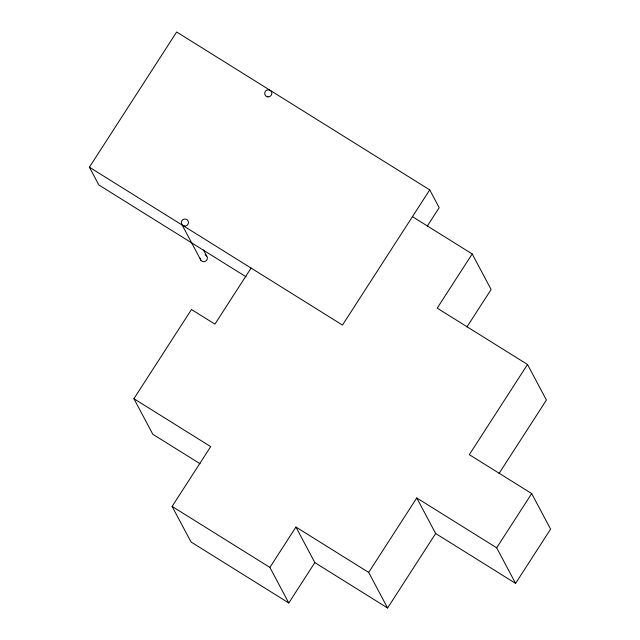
<?xml version="1.0" encoding="UTF-8"?>
<svg xmlns="http://www.w3.org/2000/svg" width="640" height="640" viewBox="0 0 640 640"><rect width="100%" height="100%" fill="white"/><g stroke="black" fill="none" stroke-linecap="round" stroke-linejoin="round"><path stroke-width="0.96" d="M246.128 276.856L98.856 184.984L89.4 167.2L176.656 32L429.728 189.88L439.184 207.664L427.264 226.136M200.08 463.752L152.824 434.272L133.912 398.712L191.48 309.504L214.92 324.128L251.096 268.072M288.8 602.976L269.888 567.416L295.944 527.048L314.848 562.616L288.8 602.976L191.016 541.976L172.112 506.416L210.704 446.616L133.912 398.712M429.728 189.88L342.48 325.08L89.4 167.2M412.448 216.664L472.2 253.936L437.216 308.152L527.512 364.48L546.424 400.048L499.008 473.52M466.888 327.032L491.112 289.504L472.2 253.936M416.76 497.96L435.664 533.52L387.6 608L368.688 572.432L416.76 497.96L496.68 547.816L515.584 583.376L550.6 529.128L531.688 493.568L469.32 454.656L527.512 364.48M496.68 547.816L531.688 493.568M435.664 533.52L515.584 583.376M295.944 527.048L368.688 572.432M314.848 562.616L387.6 608M172.112 506.416L269.888 567.416M203.496 250L206.728 256.072M181.952 224.616L200.856 260.176M205.048 254.8A3.584 3.52 -28 0 1 207.264 258.912A3.584 3.52 -28 0 1 203.36 261.64A3.584 3.52 -28 0 1 200.224 258.176M267.928 96.88A3.584 3.52 -28 0 0 271.52 91.848A3.584 3.52 -28 0 0 265.368 91.344A3.584 3.52 -28 0 0 267.928 96.88M184.536 226.08A3.584 3.52 -28 0 0 188.136 221.056A3.584 3.52 -28 0 0 181.984 220.552A3.584 3.52 -28 0 0 184.536 226.08"/></g></svg>
